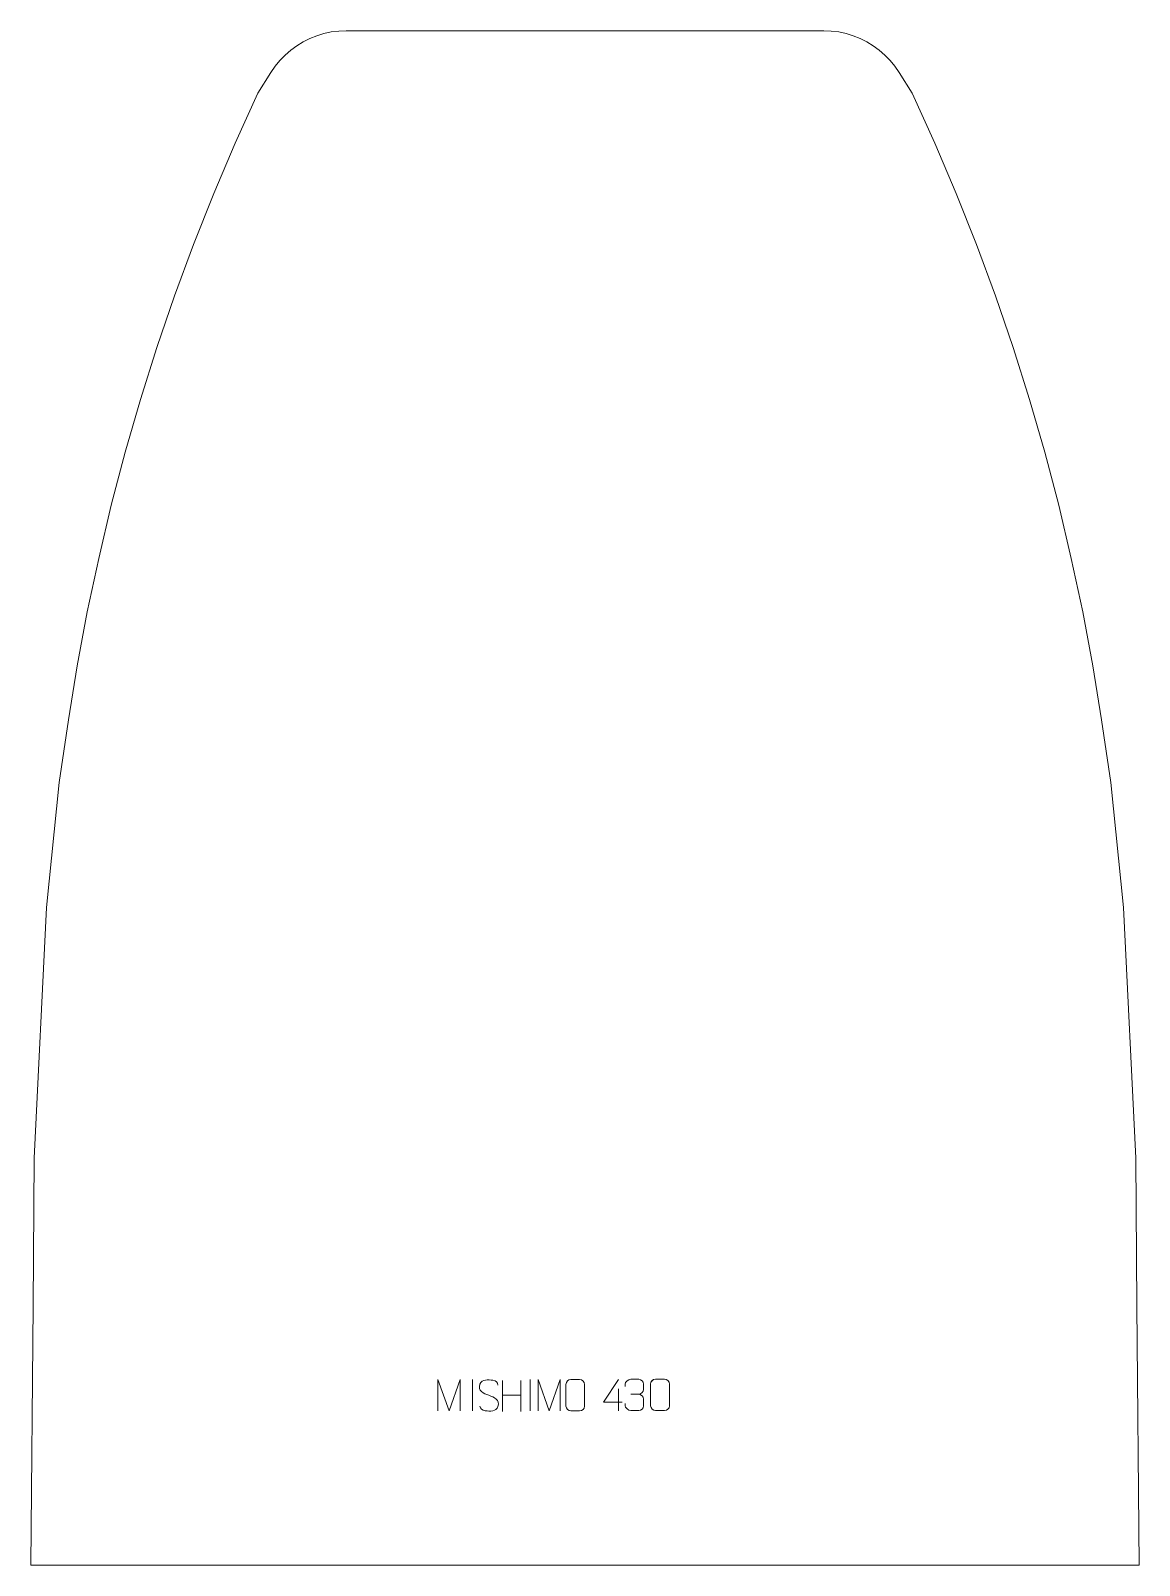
# Model space of a CAD drawing. Header units: millimetres. Extents: x -437 to 448, y 507 to 1732.
import ezdxf

# ---------------------------------------------------------------- set-up
doc = ezdxf.new("R2010")
doc.units = ezdxf.units.MM
doc.header["$MEASUREMENT"] = 0
doc.layers.add('layer 1', color=7, linetype='Continuous')

msp = doc.modelspace()

# ---------------------------------------------------------------- linework, layer by layer
at = {"layer": 'layer 1', "color": 242, "lineweight": 9}
msp.add_open_spline([(-185.438, 1731.5837), (-185.438, 1731.5837), (196.0907, 1731.5837), (196.0907, 1731.5837), (196.0907, 1731.5837), (196.0907, 1731.5837), (202.0557, 1731.332), (202.0557, 1731.332), (202.0557, 1731.332), (202.0557, 1731.332), (207.9784, 1730.5797), (207.9784, 1730.5797), (207.9784, 1730.5797), (207.9784, 1730.5797), (213.8162, 1729.3309), (213.8162, 1729.3309), (213.8162, 1729.3309), (213.8162, 1729.3309), (219.5282, 1727.5947), (219.5282, 1727.5947), (219.5282, 1727.5947), (219.5282, 1727.5947), (225.0743, 1725.3836), (225.0743, 1725.3836), (225.0743, 1725.3836), (225.0743, 1725.3836), (230.4141, 1722.7145), (230.4141, 1722.7145), (230.4141, 1722.7145), (230.4141, 1722.7145), (235.5109, 1719.6043), (235.5109, 1719.6043), (235.5109, 1719.6043), (235.5109, 1719.6043), (240.327, 1716.0771), (240.327, 1716.0771), (240.327, 1716.0771), (240.327, 1716.0771), (244.8287, 1712.1555), (244.8287, 1712.1555), (244.8287, 1712.1555), (244.8287, 1712.1555), (248.9855, 1707.8704), (248.9855, 1707.8704), (248.9855, 1707.8704), (248.9855, 1707.8704), (252.7659, 1703.2484), (252.7659, 1703.2484), (252.7659, 1703.2484), (252.7659, 1703.2484), (256.1441, 1698.3263), (256.1441, 1698.3263), (256.1441, 1698.3263), (256.1441, 1698.3263), (266.6214, 1681.5882), (266.6214, 1681.5882), (266.6214, 1681.5882), (266.6214, 1681.5882), (284.6872, 1641.8167), (284.6872, 1641.8167), (284.6872, 1641.8167), (284.6872, 1641.8167), (301.7875, 1601.6213), (301.7875, 1601.6213), (301.7875, 1601.6213), (301.7875, 1601.6213), (317.9136, 1561.0253), (317.9136, 1561.0253), (317.9136, 1561.0253), (317.9136, 1561.0253), (333.0561, 1520.0513), (333.0561, 1520.0513), (333.0561, 1520.0513), (333.0561, 1520.0513), (347.2043, 1478.724), (347.2043, 1478.724), (347.2043, 1478.724), (347.2043, 1478.724), (360.352, 1437.0673), (360.352, 1437.0673), (360.352, 1437.0673), (360.352, 1437.0673), (372.4917, 1395.1064), (372.4917, 1395.1064), (372.4917, 1395.1064), (372.4917, 1395.1064), (383.6139, 1352.8646), (383.6139, 1352.8646), (383.6139, 1352.8646), (383.6139, 1352.8646), (393.7146, 1310.3664), (393.7146, 1310.3664), (393.7146, 1310.3664), (393.7146, 1310.3664), (402.7873, 1267.6366), (402.7873, 1267.6366), (402.7873, 1267.6366), (402.7873, 1267.6366), (410.8259, 1224.7014), (410.8259, 1224.7014), (410.8259, 1224.7014), (410.8259, 1224.7014), (417.8255, 1181.5837), (417.8255, 1181.5837), (417.8255, 1181.5837), (417.8255, 1181.5837), (425.3254, 1131.5834), (425.3254, 1131.5834), (425.3254, 1131.5834), (425.3254, 1131.5834), (435.3256, 1031.5833), (435.3256, 1031.5833), (435.3256, 1031.5833), (435.3256, 1031.5833), (445.3258, 831.5839), (445.3258, 831.5839), (445.3258, 831.5839), (445.3258, 831.5839), (445.9147, 713.8273), (445.9147, 713.8273), (445.9147, 713.8273), (445.9147, 713.8273), (448.0263, 506.5832), (448.0263, 506.5832), (448.0263, 506.5832), (448.0263, 506.5832), (-437.3745, 506.5832), (-437.3745, 506.5832), (-437.3745, 506.5832), (-437.3745, 506.5832), (-435.2629, 713.8273), (-435.2629, 713.8273), (-435.2629, 713.8273), (-435.2629, 713.8273), (-434.6732, 831.5839), (-434.6732, 831.5839), (-434.6732, 831.5839), (-434.6732, 831.5839), (-424.6742, 1031.5833), (-424.6742, 1031.5833), (-424.6742, 1031.5833), (-424.6742, 1031.5833), (-414.6739, 1131.5834), (-414.6739, 1131.5834), (-414.6739, 1131.5834), (-414.6739, 1131.5834), (-407.1741, 1181.5837), (-407.1741, 1181.5837), (-407.1741, 1181.5837), (-407.1741, 1181.5837), (-400.1732, 1224.7014), (-400.1732, 1224.7014), (-400.1732, 1224.7014), (-400.1732, 1224.7014), (-392.1343, 1267.6366), (-392.1343, 1267.6366), (-392.1343, 1267.6366), (-392.1343, 1267.6366), (-383.0619, 1310.3664), (-383.0619, 1310.3664), (-383.0619, 1310.3664), (-383.0619, 1310.3664), (-372.9622, 1352.8646), (-372.9622, 1352.8646), (-372.9622, 1352.8646), (-372.9622, 1352.8646), (-361.8387, 1395.1064), (-361.8387, 1395.1064), (-361.8387, 1395.1064), (-361.8387, 1395.1064), (-349.7006, 1437.0673), (-349.7006, 1437.0673), (-349.7006, 1437.0673), (-349.7006, 1437.0673), (-336.5526, 1478.724), (-336.5526, 1478.724), (-336.5526, 1478.724), (-336.5526, 1478.724), (-322.4034, 1520.0513), (-322.4034, 1520.0513), (-322.4034, 1520.0513), (-322.4034, 1520.0513), (-307.261, 1561.0253), (-307.261, 1561.0253), (-307.261, 1561.0253), (-307.261, 1561.0253), (-291.1358, 1601.6213), (-291.1358, 1601.6213), (-291.1358, 1601.6213), (-291.1358, 1601.6213), (-274.0342, 1641.8167), (-274.0342, 1641.8167), (-274.0342, 1641.8167), (-274.0342, 1641.8167), (-255.9687, 1681.5882), (-255.9687, 1681.5882), (-255.9687, 1681.5882), (-255.9687, 1681.5882), (-245.4914, 1698.3263), (-245.4914, 1698.3263), (-245.4914, 1698.3263), (-245.4914, 1698.3263), (-242.1132, 1703.2484), (-242.1132, 1703.2484), (-242.1132, 1703.2484), (-242.1132, 1703.2484), (-238.3328, 1707.8704), (-238.3328, 1707.8704), (-238.3328, 1707.8704), (-238.3328, 1707.8704), (-234.177, 1712.1555), (-234.177, 1712.1555), (-234.177, 1712.1555), (-234.177, 1712.1555), (-229.6743, 1716.0771), (-229.6743, 1716.0771), (-229.6743, 1716.0771), (-229.6743, 1716.0771), (-224.8583, 1719.6043), (-224.8583, 1719.6043), (-224.8583, 1719.6043), (-224.8583, 1719.6043), (-219.7614, 1722.7145), (-219.7614, 1722.7145), (-219.7614, 1722.7145), (-219.7614, 1722.7145), (-214.4216, 1725.3836), (-214.4216, 1725.3836), (-214.4216, 1725.3836), (-214.4216, 1725.3836), (-208.8755, 1727.5947), (-208.8755, 1727.5947), (-208.8755, 1727.5947), (-208.8755, 1727.5947), (-203.1645, 1729.3309), (-203.1645, 1729.3309), (-203.1645, 1729.3309), (-203.1645, 1729.3309), (-197.3257, 1730.5797), (-197.3257, 1730.5797), (-197.3257, 1730.5797), (-197.3257, 1730.5797), (-191.403, 1731.332), (-191.403, 1731.332), (-191.403, 1731.332), (-191.403, 1731.332), (-185.438, 1731.5837), (-185.438, 1731.5837)], degree=3, knots=[0, 0, 0, 0, 0.015873016, 0.015873016, 0.015873016, 0.015873016, 0.031746032, 0.031746032, 0.031746032, 0.031746032, 0.047619048, 0.047619048, 0.047619048, 0.047619048, 0.063492063, 0.063492063, 0.063492063, 0.063492063, 0.079365079, 0.079365079, 0.079365079, 0.079365079, 0.095238095, 0.095238095, 0.095238095, 0.095238095, 0.111111111, 0.111111111, 0.111111111, 0.111111111, 0.126984127, 0.126984127, 0.126984127, 0.126984127, 0.142857143, 0.142857143, 0.142857143, 0.142857143, 0.158730159, 0.158730159, 0.158730159, 0.158730159, 0.174603175, 0.174603175, 0.174603175, 0.174603175, 0.19047619, 0.19047619, 0.19047619, 0.19047619, 0.206349206, 0.206349206, 0.206349206, 0.206349206, 0.222222222, 0.222222222, 0.222222222, 0.222222222, 0.238095238, 0.238095238, 0.238095238, 0.238095238, 0.253968254, 0.253968254, 0.253968254, 0.253968254, 0.26984127, 0.26984127, 0.26984127, 0.26984127, 0.285714286, 0.285714286, 0.285714286, 0.285714286, 0.301587302, 0.301587302, 0.301587302, 0.301587302, 0.317460317, 0.317460317, 0.317460317, 0.317460317, 0.333333333, 0.333333333, 0.333333333, 0.333333333, 0.349206349, 0.349206349, 0.349206349, 0.349206349, 0.365079365, 0.365079365, 0.365079365, 0.365079365, 0.380952381, 0.380952381, 0.380952381, 0.380952381, 0.396825397, 0.396825397, 0.396825397, 0.396825397, 0.412698413, 0.412698413, 0.412698413, 0.412698413, 0.428571429, 0.428571429, 0.428571429, 0.428571429, 0.444444444, 0.444444444, 0.444444444, 0.444444444, 0.46031746, 0.46031746, 0.46031746, 0.46031746, 0.476190476, 0.476190476, 0.476190476, 0.476190476, 0.492063492, 0.492063492, 0.492063492, 0.492063492, 0.507936508, 0.507936508, 0.507936508, 0.507936508, 0.523809524, 0.523809524, 0.523809524, 0.523809524, 0.53968254, 0.53968254, 0.53968254, 0.53968254, 0.555555556, 0.555555556, 0.555555556, 0.555555556, 0.571428571, 0.571428571, 0.571428571, 0.571428571, 0.587301587, 0.587301587, 0.587301587, 0.587301587, 0.603174603, 0.603174603, 0.603174603, 0.603174603, 0.619047619, 0.619047619, 0.619047619, 0.619047619, 0.634920635, 0.634920635, 0.634920635, 0.634920635, 0.650793651, 0.650793651, 0.650793651, 0.650793651, 0.666666667, 0.666666667, 0.666666667, 0.666666667, 0.682539683, 0.682539683, 0.682539683, 0.682539683, 0.698412698, 0.698412698, 0.698412698, 0.698412698, 0.714285714, 0.714285714, 0.714285714, 0.714285714, 0.73015873, 0.73015873, 0.73015873, 0.73015873, 0.746031746, 0.746031746, 0.746031746, 0.746031746, 0.761904762, 0.761904762, 0.761904762, 0.761904762, 0.777777778, 0.777777778, 0.777777778, 0.777777778, 0.793650794, 0.793650794, 0.793650794, 0.793650794, 0.80952381, 0.80952381, 0.80952381, 0.80952381, 0.825396825, 0.825396825, 0.825396825, 0.825396825, 0.841269841, 0.841269841, 0.841269841, 0.841269841, 0.857142857, 0.857142857, 0.857142857, 0.857142857, 0.873015873, 0.873015873, 0.873015873, 0.873015873, 0.888888889, 0.888888889, 0.888888889, 0.888888889, 0.904761905, 0.904761905, 0.904761905, 0.904761905, 0.920634921, 0.920634921, 0.920634921, 0.920634921, 0.936507937, 0.936507937, 0.936507937, 0.936507937, 0.952380952, 0.952380952, 0.952380952, 0.952380952, 0.968253968, 0.968253968, 0.968253968, 0.968253968, 1, 1, 1, 1], dxfattribs=at)
at = {"layer": 'layer 1', "color": 250, "lineweight": 9}
for points, knots in [([(-112.1332, 629.8694), (-112.1332, 629.8694), (-112.1332, 654.8335), (-112.1332, 654.8335), (-112.1332, 654.8335), (-112.1332, 654.8335), (-103.2059, 629.8694), (-103.2059, 629.8694), (-103.2059, 629.8694), (-103.2059, 629.8694), (-94.4438, 654.8329), (-94.4438, 654.8329), (-94.4438, 654.8329), (-94.4438, 654.8329), (-94.4438, 629.8694), (-94.4438, 629.8694)], [0, 0, 0, 0, 0.2, 0.2, 0.2, 0.2, 0.4, 0.4, 0.4, 0.4, 0.6, 0.6, 0.6, 0.6, 1, 1, 1, 1]), ([(-112.0924, 629.8607), (-112.0924, 629.8607), (-112.0924, 654.8186), (-112.0924, 654.8186), (-112.0924, 654.8186), (-112.0924, 654.8186), (-103.1673, 629.8607), (-103.1673, 629.8607), (-103.1673, 629.8607), (-103.1673, 629.8607), (-94.4074, 654.8181), (-94.4074, 654.8181), (-94.4074, 654.8181), (-94.4074, 654.8181), (-94.4074, 629.8607), (-94.4074, 629.8607)], [0, 0, 0, 0, 0.2, 0.2, 0.2, 0.2, 0.4, 0.4, 0.4, 0.4, 0.6, 0.6, 0.6, 0.6, 1, 1, 1, 1]), ([(-71.4074, 642.3394), (-75.6557, 643.8098), (-80.5638, 645.6056), (-78.5587, 651.1259), (-78.5587, 651.1259), (-77.0552, 655.2658), (-71.8416, 654.8773), (-68.238, 654.2762), (-68.238, 654.2762), (-65.3774, 653.799), (-64.5127, 652.5858), (-64.2021, 650.5017)], [0, 0, 0, 0, 0.25, 0.25, 0.25, 0.25, 0.5, 0.5, 0.5, 0.5, 1, 1, 1, 1]), ([(-32.1332, 629.8694), (-32.1332, 629.8694), (-32.1332, 654.8335), (-32.1332, 654.8335), (-32.1332, 654.8335), (-32.1332, 654.8335), (-23.2059, 629.8694), (-23.2059, 629.8694), (-23.2059, 629.8694), (-23.2059, 629.8694), (-14.4438, 654.8329), (-14.4438, 654.8329), (-14.4438, 654.8329), (-14.4438, 654.8329), (-14.4438, 629.8694), (-14.4438, 629.8694)], [0, 0, 0, 0, 0.2, 0.2, 0.2, 0.2, 0.4, 0.4, 0.4, 0.4, 0.6, 0.6, 0.6, 0.6, 1, 1, 1, 1]), ([(-5.9634, 654.8276), (-3.6377, 654.8276), (-1.3116, 654.8276), (1.0145, 654.8276), (1.0145, 654.8276), (2.9611, 654.8632), (4.9525, 653.3716), (4.9792, 650.934), (4.9792, 650.934), (4.9788, 645.1871), (4.9788, 639.4398), (4.9792, 633.6921), (4.9792, 633.6921), (4.8394, 631.3687), (3.1622, 629.8891), (1.0145, 629.8783), (1.0145, 629.8783), (-1.3174, 629.8787), (-3.6493, 629.8787), (-5.9808, 629.8783), (-5.9808, 629.8783), (-7.9058, 629.7729), (-9.8779, 631.6574), (-9.8667, 633.6747), (-9.8667, 633.6747), (-9.8664, 639.4448), (-9.8664, 645.2145), (-9.8667, 650.9838), (-9.8667, 650.9838), (-9.8625, 653.1219), (-8.1158, 654.8411), (-5.9634, 654.8276)], [0, 0, 0, 0, 0.111111111, 0.111111111, 0.111111111, 0.111111111, 0.222222222, 0.222222222, 0.222222222, 0.222222222, 0.333333333, 0.333333333, 0.333333333, 0.333333333, 0.444444444, 0.444444444, 0.444444444, 0.444444444, 0.555555556, 0.555555556, 0.555555556, 0.555555556, 0.666666667, 0.666666667, 0.666666667, 0.666666667, 0.777777778, 0.777777778, 0.777777778, 0.777777778, 1, 1, 1, 1]), ([(34.967, 636.7677), (34.967, 636.7677), (20.1453, 636.7677), (20.1453, 636.7677), (20.1453, 636.7677), (20.1453, 636.7677), (32.0229, 654.8382), (32.0229, 654.8382)], [0, 0, 0, 0, 0.333333333, 0.333333333, 0.333333333, 0.333333333, 1, 1, 1, 1]), ([(37.3428, 649.3491), (37.3428, 649.3491), (37.3428, 651.2063), (37.3428, 651.2063), (37.3428, 651.2063), (37.3285, 652.9482), (39.993, 655.0663), (42.0521, 655.0436), (42.0521, 655.0436), (44.1162, 655.0436), (46.1802, 655.0436), (48.2439, 655.0436), (48.2439, 655.0436), (50.4384, 655.0524), (52.0367, 653.2056), (52.0811, 651.2935), (52.0811, 651.2935), (52.0807, 649.8584), (52.0807, 648.4233), (52.0811, 646.9878), (52.0811, 646.9878), (52.0325, 645.3343), (50.4299, 643.1043), (48.2316, 643.1143), (48.2316, 643.1143), (50.4353, 643.1031), (52.0433, 641.2999), (52.0973, 639.2404), (52.0973, 639.2404), (52.0969, 637.4557), (52.0969, 635.671), (52.0973, 633.8859), (52.0973, 633.8859), (52.1074, 631.8245), (50.0525, 630.0614), (48.2316, 630.0695), (48.2316, 630.0695), (46.1663, 630.0698), (44.1011, 630.0698), (42.0355, 630.0695), (42.0355, 630.0695), (39.8669, 630.081), (37.3359, 632.4812), (37.3173, 633.943), (37.3173, 633.943), (37.3173, 633.943), (37.3173, 635.8516), (37.3173, 635.8516)], [0, 0, 0, 0, 0.076923077, 0.076923077, 0.076923077, 0.076923077, 0.153846154, 0.153846154, 0.153846154, 0.153846154, 0.230769231, 0.230769231, 0.230769231, 0.230769231, 0.307692308, 0.307692308, 0.307692308, 0.307692308, 0.384615385, 0.384615385, 0.384615385, 0.384615385, 0.461538462, 0.461538462, 0.461538462, 0.461538462, 0.538461538, 0.538461538, 0.538461538, 0.538461538, 0.615384615, 0.615384615, 0.615384615, 0.615384615, 0.692307692, 0.692307692, 0.692307692, 0.692307692, 0.769230769, 0.769230769, 0.769230769, 0.769230769, 0.846153846, 0.846153846, 0.846153846, 0.846153846, 1, 1, 1, 1]), ([(61.6755, 655.0928), (64.0422, 655.0928), (66.4093, 655.0928), (68.7764, 655.0928), (68.7764, 655.0928), (70.7574, 655.1284), (72.7839, 653.6337), (72.811, 651.191), (72.811, 651.191), (72.8106, 645.4322), (72.8106, 639.6729), (72.811, 633.9133), (72.811, 633.9133), (72.6688, 631.5851), (70.962, 630.1025), (68.7764, 630.0916), (68.7764, 630.0916), (66.4034, 630.092), (64.0304, 630.092), (61.6578, 630.0916), (61.6578, 630.0916), (59.6989, 629.986), (57.692, 631.8744), (57.7034, 633.8959), (57.7034, 633.8959), (57.7037, 639.678), (57.7037, 645.4596), (57.7034, 651.2409), (57.7034, 651.2409), (57.7077, 653.3835), (59.4852, 655.1063), (61.6755, 655.0928)], [0, 0, 0, 0, 0.111111111, 0.111111111, 0.111111111, 0.111111111, 0.222222222, 0.222222222, 0.222222222, 0.222222222, 0.333333333, 0.333333333, 0.333333333, 0.333333333, 0.444444444, 0.444444444, 0.444444444, 0.444444444, 0.555555556, 0.555555556, 0.555555556, 0.555555556, 0.666666667, 0.666666667, 0.666666667, 0.666666667, 0.777777778, 0.777777778, 0.777777778, 0.777777778, 1, 1, 1, 1]), ([(61.6783, 655.0778), (64.0444, 655.0778), (66.4109, 655.0778), (68.7774, 655.0778), (68.7774, 655.0778), (70.7579, 655.1134), (72.7839, 653.6191), (72.811, 651.177), (72.811, 651.177), (72.8106, 645.4196), (72.8106, 639.6618), (72.811, 633.9036), (72.811, 633.9036), (72.6689, 631.576), (70.9625, 630.0937), (68.7774, 630.0829), (68.7774, 630.0829), (66.405, 630.0833), (64.0326, 630.0833), (61.6606, 630.0829), (61.6606, 630.0829), (59.7021, 629.9773), (57.6957, 631.8652), (57.7071, 633.8862), (57.7071, 633.8862), (57.7075, 639.6668), (57.7075, 645.4471), (57.7071, 651.2269), (57.7071, 651.2269), (57.7114, 653.3689), (59.4885, 655.0914), (61.6783, 655.0778)], [0, 0, 0, 0, 0.111111111, 0.111111111, 0.111111111, 0.111111111, 0.222222222, 0.222222222, 0.222222222, 0.222222222, 0.333333333, 0.333333333, 0.333333333, 0.333333333, 0.444444444, 0.444444444, 0.444444444, 0.444444444, 0.555555556, 0.555555556, 0.555555556, 0.555555556, 0.666666667, 0.666666667, 0.666666667, 0.666666667, 0.777777778, 0.777777778, 0.777777778, 0.777777778, 1, 1, 1, 1]), ([(-71.4074, 642.3393), (-67.3888, 640.6926), (-62.3593, 638.8043), (-64.1933, 633.444), (-64.1933, 633.444), (-65.6531, 629.1776), (-70.5639, 629.4343), (-74.29, 629.989), (-74.29, 629.989), (-77.04, 630.3988), (-78.2609, 631.6123), (-78.6389, 633.7245)], [0, 0, 0, 0, 0.25, 0.25, 0.25, 0.25, 0.5, 0.5, 0.5, 0.5, 1, 1, 1, 1])]:
    msp.add_open_spline(points, degree=3, knots=knots, dxfattribs=at)
for points in [[(-84.4074, 654.8265), (-84.4074, 654.8265), (-84.4074, 629.8524), (-84.4074, 629.8524)], [(-60.5716, 654.2217), (-60.5716, 654.2217), (-60.5716, 629.4442), (-60.5716, 629.4442)], [(-45.9283, 654.2217), (-45.9283, 654.2217), (-45.9283, 629.2682), (-45.9283, 629.2682)], [(-38.4074, 654.8265), (-38.4074, 654.8265), (-38.4074, 629.8524), (-38.4074, 629.8524)], [(-60.5716, 642.3394), (-60.5716, 642.3394), (-45.9283, 642.3398), (-45.9283, 642.3398)], [(32.0229, 647.5288), (32.0229, 647.5288), (32.0229, 629.8641), (32.0229, 629.8641)], [(42.0525, 643.1039), (42.0525, 643.1039), (48.2489, 643.1039), (48.2489, 643.1039)]]:
    msp.add_open_spline(points, degree=3, dxfattribs=at)

doc.saveas('drawing.dxf')
